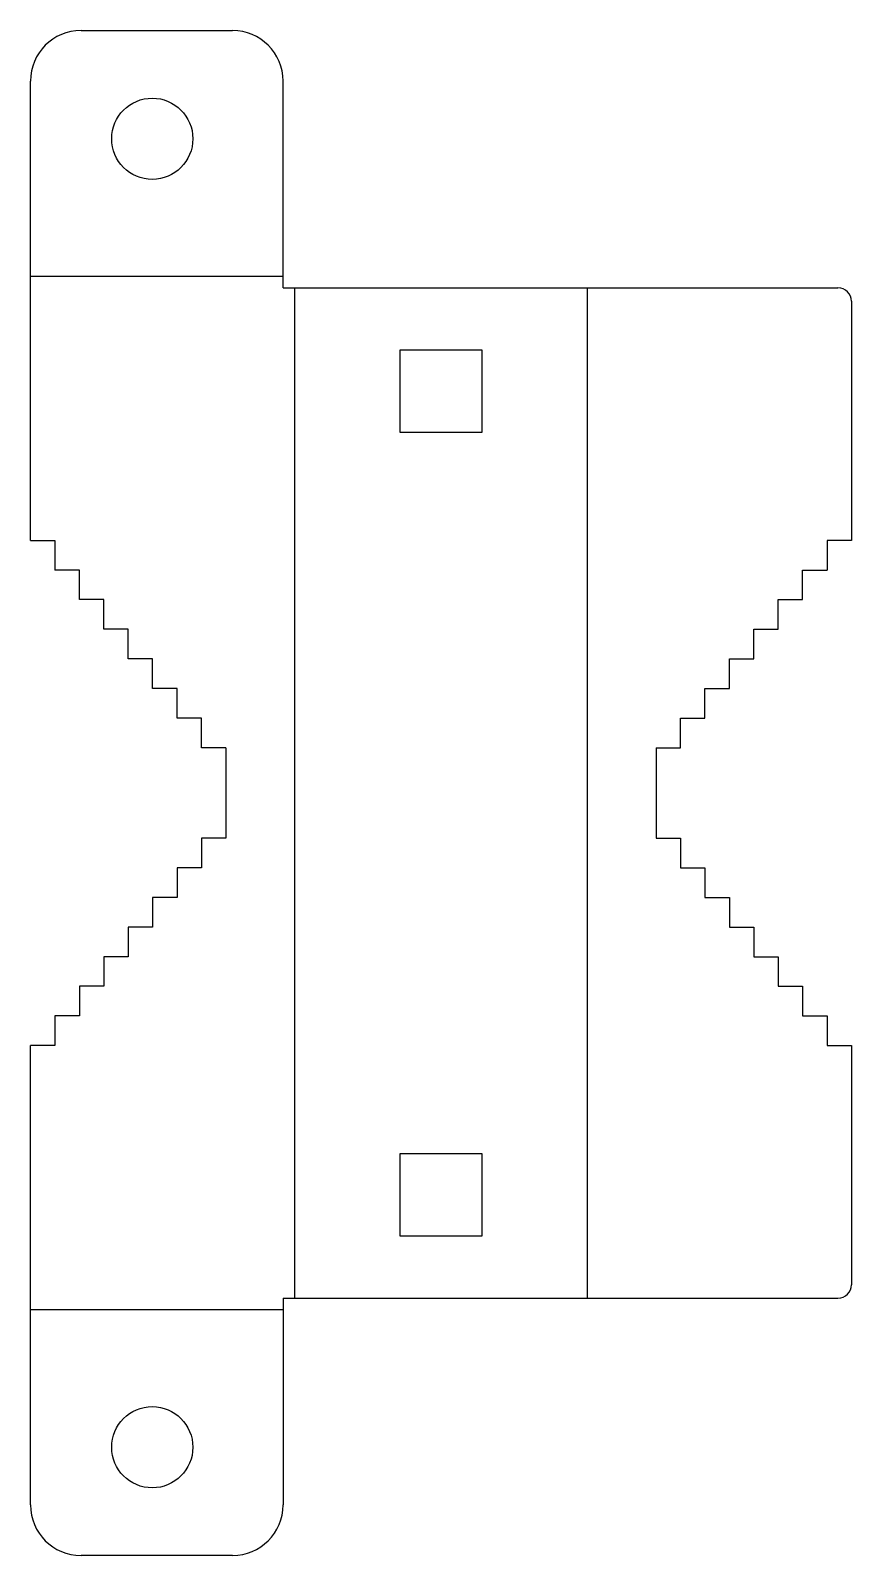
# Model space of a CAD drawing. Extents: x -61 to 31, y -29 to 141.
import ezdxf

# ---------------------------------------------------------------- set-up
doc = ezdxf.new("R2010")
doc.units = 0
doc.layers.add('Unfold_Sketch', color=7, linetype='CONTINUOUS')

msp = doc.modelspace()

# ---------------------------------------------------------------- linework, layer by layer
at = {"layer": 'Unfold_Sketch'}
for p, q in [((-54.9133, 140.513), (-38.1133, 140.513)), ((-60.5133, 84), (-60.5133, 134.913)), ((-32.5133, 112), (-32.5133, 134.913)), ((-32.5133, 113.257), (-60.5133, 113.257)), ((-32.5133, 112), (29.0133, 112)), ((-31.2566, 112), (-31.2566, 0)), ((1.25664, 0), (1.25664, 112)), ((30.5133, 110.5), (30.5133, 84)), ((-10.45, 105.1), (-19.55, 105.1)), ((-19.55, 105.1), (-19.55, 96)), ((-10.45, 96), (-10.45, 105.1)), ((-19.55, 96), (-10.45, 96)), ((-60.5133, 84), (-57.8049, 84)), ((-57.8049, 84), (-57.8049, 80.7143)), ((27.8049, 84), (27.8049, 80.7143)), ((30.5133, 84), (27.8049, 84)), ((-55.0966, 80.7143), (-57.8049, 80.7143)), ((-55.0966, 77.4286), (-55.0966, 80.7143)), ((25.0966, 77.4286), (25.0966, 80.7143)), ((25.0966, 80.7143), (27.8049, 80.7143)), ((-52.3883, 77.4286), (-55.0966, 77.4286)), ((-52.3883, 74.1429), (-52.3883, 77.4286)), ((22.3883, 74.1429), (22.3883, 77.4286)), ((22.3883, 77.4286), (25.0966, 77.4286)), ((-49.6799, 74.1429), (-52.3883, 74.1429)), ((-49.6799, 70.8571), (-49.6799, 74.1429)), ((19.6799, 70.8571), (19.6799, 74.1429)), ((19.6799, 74.1429), (22.3883, 74.1429)), ((-46.9716, 70.8571), (-49.6799, 70.8571)), ((-46.9716, 67.5714), (-46.9716, 70.8571)), ((16.9716, 67.5714), (16.9716, 70.8571)), ((16.9716, 70.8571), (19.6799, 70.8571)), ((-44.2633, 67.5714), (-46.9716, 67.5714)), ((-44.2633, 64.2857), (-44.2633, 67.5714)), ((14.2633, 64.2857), (14.2633, 67.5714)), ((14.2633, 67.5714), (16.9716, 67.5714)), ((-41.5549, 64.2857), (-44.2633, 64.2857)), ((-41.5549, 61), (-41.5549, 64.2857)), ((11.5549, 61), (11.5549, 64.2857)), ((11.5549, 64.2857), (14.2633, 64.2857)), ((-38.8466, 61), (-41.5549, 61)), ((-38.8466, 61), (-38.8466, 51)), ((8.84661, 61), (8.84661, 51)), ((8.84661, 61), (11.5549, 61)), ((-38.8466, 51), (-41.5549, 51)), ((-41.5549, 51), (-41.5549, 47.7143)), ((8.84661, 51), (11.5549, 51)), ((11.5549, 51), (11.5549, 47.7143)), ((-41.5549, 47.7143), (-44.2633, 47.7143)), ((-44.2633, 47.7143), (-44.2633, 44.4286)), ((11.5549, 47.7143), (14.2633, 47.7143)), ((14.2633, 47.7143), (14.2633, 44.4286)), ((-44.2633, 44.4286), (-46.9716, 44.4286)), ((-46.9716, 44.4286), (-46.9716, 41.1429)), ((14.2633, 44.4286), (16.9716, 44.4286)), ((16.9716, 44.4286), (16.9716, 41.1429)), ((-46.9716, 41.1429), (-49.6799, 41.1429)), ((-49.6799, 41.1429), (-49.6799, 37.8571)), ((16.9716, 41.1429), (19.6799, 41.1429)), ((19.6799, 41.1429), (19.6799, 37.8571)), ((-49.6799, 37.8571), (-52.3883, 37.8571)), ((-52.3883, 37.8571), (-52.3883, 34.5714)), ((19.6799, 37.8571), (22.3883, 37.8571)), ((22.3883, 37.8571), (22.3883, 34.5714)), ((-52.3883, 34.5714), (-55.0966, 34.5714)), ((-55.0966, 34.5714), (-55.0966, 31.2857)), ((22.3883, 34.5714), (25.0966, 34.5714)), ((25.0966, 34.5714), (25.0966, 31.2857)), ((-55.0966, 31.2857), (-57.8049, 31.2857)), ((-57.8049, 31.2857), (-57.8049, 28)), ((25.0966, 31.2857), (27.8049, 31.2857)), ((27.8049, 31.2857), (27.8049, 28)), ((-57.8049, 28), (-60.5133, 28)), ((-60.5133, -22.9133), (-60.5133, 28)), ((27.8049, 28), (30.5133, 28)), ((30.5133, 28), (30.5133, 1.5)), ((-10.45, 16), (-19.55, 16)), ((-19.55, 16), (-19.55, 6.9)), ((-10.45, 6.9), (-10.45, 16)), ((-19.55, 6.9), (-10.45, 6.9)), ((-32.5133, 0), (-32.5133, -22.9133)), ((-32.5133, 0), (29.0133, 0)), ((-60.5133, -1.25664), (-32.5133, -1.25664)), ((-38.1133, -28.5133), (-54.9133, -28.5133))]:
    msp.add_line(p, q, dxfattribs=at)
for centre in [(-47.0133, 128.513), (-47.0133, -16.5133)]:
    msp.add_circle(centre, 4.5, dxfattribs=at)
for centre, radius, start, end in [((-54.9133, 134.913), 5.6, 90, 180), ((-38.1133, 134.913), 5.6, 0, 90), ((29.0133, 110.5), 1.5, 0, 90), ((29.0133, 1.5), 1.5, -90, 0), ((-54.9133, -22.9133), 5.6, 180, -90), ((-38.1133, -22.9133), 5.6, -90, 0)]:
    msp.add_arc(centre, radius, start, end, dxfattribs=at)

doc.saveas('drawing.dxf')
